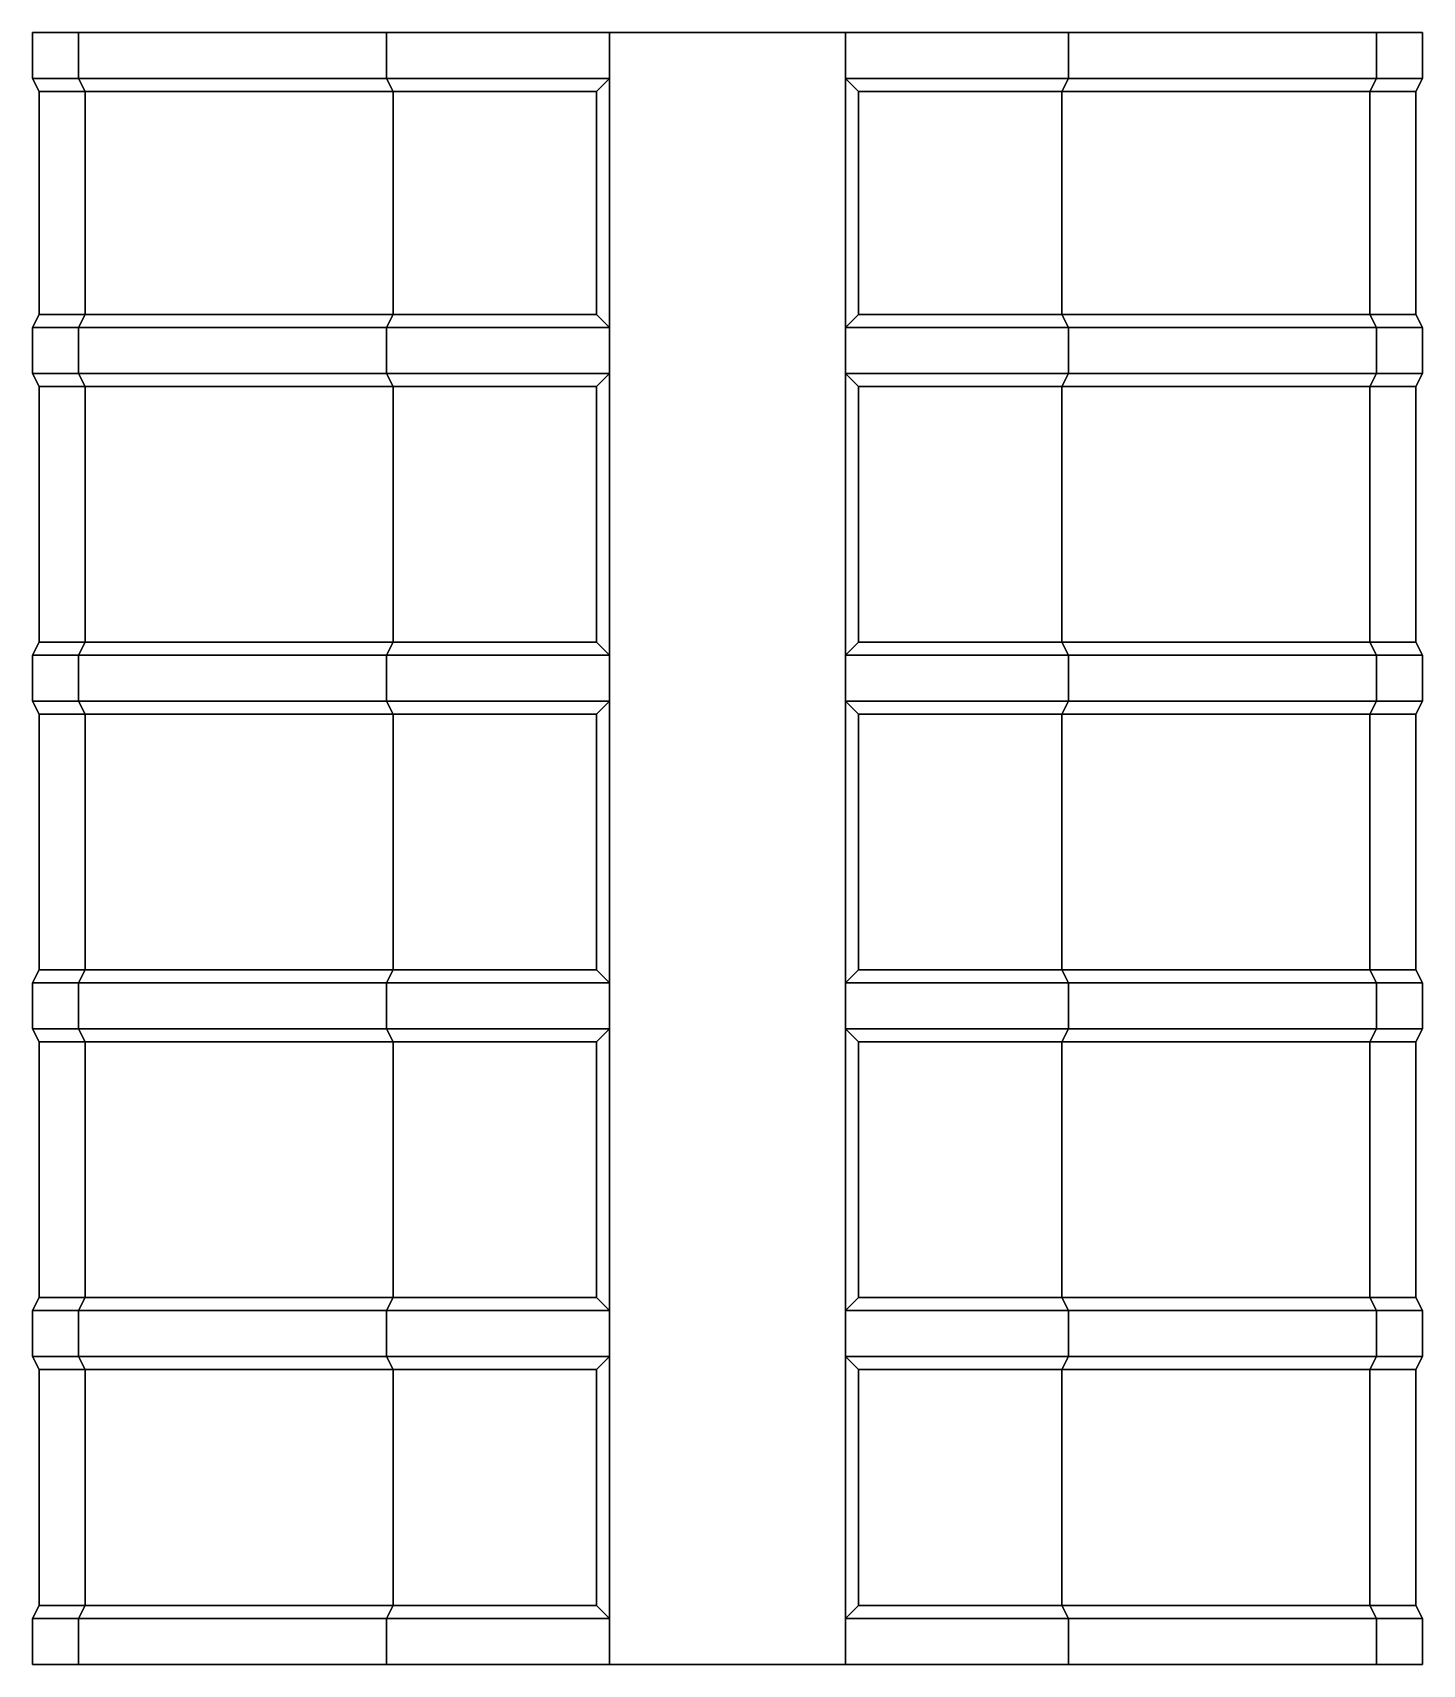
# Model space of a CAD drawing. Extents: x -1.06 to 1.06, y -2.55 to -0.06.
import ezdxf

# ---------------------------------------------------------------- set-up
doc = ezdxf.new("R2010")
doc.units = 0
doc.layers.add('TENT', color=2, linetype='CONTINUOUS')

msp = doc.modelspace()

# ---------------------------------------------------------------- linework, layer by layer
at = {"layer": 'TENT'}
for points in [[(-1.06, -0.13, 2.61), (-0.99, -0.13, 2.69), (-0.99, -0.06, 2.69), (-1.06, -0.06, 2.61)], [(-1.06, -0.13, 2.04), (-1.06, -0.13, 2.61), (-1.06, -0.06, 2.61), (-1.06, -0.06, 2.04)], [(-1.06, -0.06, 2.04), (-1.06, -0.06, 2.61), (1.06, -0.06, 2.61), (1.06, -0.06, 2.04)], [(-1.06, -0.06, 2.61), (-0.99, -0.06, 2.69), (0.99, -0.06, 2.69), (1.06, -0.06, 2.61)], [(-0.99, -0.13, 2.69), (-0.52, -0.13, 2.87), (-0.52, -0.06, 2.87), (-0.99, -0.06, 2.69)], [(-0.99, -0.06, 2.69), (-0.52, -0.06, 2.87), (0.52, -0.06, 2.87), (0.99, -0.06, 2.69)], [(-0.52, -0.13, 2.87), (-0.18, -0.13, 2.93), (-0.18, -0.06, 2.93), (-0.52, -0.06, 2.87)], [(-0.52, -0.06, 2.87), (-0.18, -0.06, 2.93), (0.18, -0.06, 2.93), (0.52, -0.06, 2.87)], [(-0.18, -2.55, 2.93), (0.18, -2.55, 2.93), (0.18, -0.06, 2.93), (-0.18, -0.06, 2.93)], [(0.52, -0.06, 2.87), (0.18, -0.06, 2.93), (0.18, -0.13, 2.93), (0.52, -0.13, 2.87)], [(0.99, -0.06, 2.69), (0.52, -0.06, 2.87), (0.52, -0.13, 2.87), (0.99, -0.13, 2.69)], [(1.06, -0.06, 2.61), (0.99, -0.06, 2.69), (0.99, -0.13, 2.69), (1.06, -0.13, 2.61)], [(1.06, -0.06, 2.04), (1.06, -0.06, 2.61), (1.06, -0.13, 2.61), (1.06, -0.13, 2.04)], [(-1.05, -0.15, 2.04), (-1.05, -0.15, 2.6), (-1.06, -0.13, 2.61), (-1.06, -0.13, 2.04)], [(-1.05, -0.15, 2.6), (-0.98, -0.15, 2.68), (-0.99, -0.13, 2.69), (-1.06, -0.13, 2.61)], [(-0.98, -0.15, 2.68), (-0.51, -0.15, 2.86), (-0.52, -0.13, 2.87), (-0.99, -0.13, 2.69)], [(-0.51, -0.15, 2.86), (-0.2, -0.15, 2.91), (-0.18, -0.13, 2.93), (-0.52, -0.13, 2.87)], [(-0.2, -0.49, 2.91), (-0.18, -0.51, 2.93), (-0.18, -0.13, 2.93), (-0.2, -0.15, 2.91)], [(0.52, -0.13, 2.87), (0.18, -0.13, 2.93), (0.2, -0.15, 2.91), (0.51, -0.15, 2.86)], [(0.2, -0.15, 2.91), (0.18, -0.13, 2.93), (0.18, -0.51, 2.93), (0.2, -0.49, 2.91)], [(0.99, -0.13, 2.69), (0.52, -0.13, 2.87), (0.51, -0.15, 2.86), (0.98, -0.15, 2.68)], [(1.06, -0.13, 2.61), (0.99, -0.13, 2.69), (0.98, -0.15, 2.68), (1.05, -0.15, 2.6)], [(1.06, -0.13, 2.04), (1.06, -0.13, 2.61), (1.05, -0.15, 2.6), (1.05, -0.15, 2.04)], [(-1.05, -0.49, 2.04), (-1.05, -0.49, 2.6), (-1.05, -0.15, 2.6), (-1.05, -0.15, 2.04)], [(-1.05, -0.49, 2.6), (-0.98, -0.49, 2.68), (-0.98, -0.15, 2.68), (-1.05, -0.15, 2.6)], [(-0.98, -0.49, 2.68), (-0.51, -0.49, 2.86), (-0.51, -0.15, 2.86), (-0.98, -0.15, 2.68)], [(-0.51, -0.49, 2.86), (-0.2, -0.49, 2.91), (-0.2, -0.15, 2.91), (-0.51, -0.15, 2.86)], [(0.51, -0.15, 2.86), (0.2, -0.15, 2.91), (0.2, -0.49, 2.91), (0.51, -0.49, 2.86)], [(0.98, -0.15, 2.68), (0.51, -0.15, 2.86), (0.51, -0.49, 2.86), (0.98, -0.49, 2.68)], [(1.05, -0.15, 2.6), (0.98, -0.15, 2.68), (0.98, -0.49, 2.68), (1.05, -0.49, 2.6)], [(1.05, -0.15, 2.04), (1.05, -0.15, 2.6), (1.05, -0.49, 2.6), (1.05, -0.49, 2.04)], [(-1.06, -0.51, 2.61), (-0.99, -0.51, 2.69), (-0.98, -0.49, 2.68), (-1.05, -0.49, 2.6)], [(-1.06, -0.51, 2.04), (-1.06, -0.51, 2.61), (-1.05, -0.49, 2.6), (-1.05, -0.49, 2.04)], [(-0.99, -0.51, 2.69), (-0.52, -0.51, 2.87), (-0.51, -0.49, 2.86), (-0.98, -0.49, 2.68)], [(-0.52, -0.51, 2.87), (-0.18, -0.51, 2.93), (-0.2, -0.49, 2.91), (-0.51, -0.49, 2.86)], [(0.51, -0.49, 2.86), (0.2, -0.49, 2.91), (0.18, -0.51, 2.93), (0.52, -0.51, 2.87)], [(0.98, -0.49, 2.68), (0.51, -0.49, 2.86), (0.52, -0.51, 2.87), (0.99, -0.51, 2.69)], [(1.05, -0.49, 2.6), (0.98, -0.49, 2.68), (0.99, -0.51, 2.69), (1.06, -0.51, 2.61)], [(1.05, -0.49, 2.04), (1.05, -0.49, 2.6), (1.06, -0.51, 2.61), (1.06, -0.51, 2.04)], [(-1.06, -0.58, 2.04), (-1.06, -0.58, 2.61), (-1.06, -0.51, 2.61), (-1.06, -0.51, 2.04)], [(-1.06, -0.58, 2.61), (-0.99, -0.58, 2.69), (-0.99, -0.51, 2.69), (-1.06, -0.51, 2.61)], [(-0.99, -0.58, 2.69), (-0.52, -0.58, 2.87), (-0.52, -0.51, 2.87), (-0.99, -0.51, 2.69)], [(-0.52, -0.58, 2.87), (-0.18, -0.58, 2.93), (-0.18, -0.51, 2.93), (-0.52, -0.51, 2.87)], [(0.52, -0.51, 2.87), (0.18, -0.51, 2.93), (0.18, -0.58, 2.93), (0.52, -0.58, 2.87)], [(0.99, -0.51, 2.69), (0.52, -0.51, 2.87), (0.52, -0.58, 2.87), (0.99, -0.58, 2.69)], [(1.06, -0.51, 2.61), (0.99, -0.51, 2.69), (0.99, -0.58, 2.69), (1.06, -0.58, 2.61)], [(1.06, -0.51, 2.04), (1.06, -0.51, 2.61), (1.06, -0.58, 2.61), (1.06, -0.58, 2.04)], [(-1.05, -0.6, 2.04), (-1.05, -0.6, 2.6), (-1.06, -0.58, 2.61), (-1.06, -0.58, 2.04)], [(-1.05, -0.6, 2.6), (-0.98, -0.6, 2.68), (-0.99, -0.58, 2.69), (-1.06, -0.58, 2.61)], [(-0.98, -0.6, 2.68), (-0.51, -0.6, 2.86), (-0.52, -0.58, 2.87), (-0.99, -0.58, 2.69)], [(-0.51, -0.6, 2.86), (-0.2, -0.6, 2.91), (-0.18, -0.58, 2.93), (-0.52, -0.58, 2.87)], [(-0.2, -0.99, 2.91), (-0.18, -1.01, 2.93), (-0.18, -0.58, 2.93), (-0.2, -0.6, 2.91)], [(0.52, -0.58, 2.87), (0.18, -0.58, 2.93), (0.2, -0.6, 2.91), (0.51, -0.6, 2.86)], [(0.2, -0.6, 2.91), (0.18, -0.58, 2.93), (0.18, -1.01, 2.93), (0.2, -0.99, 2.91)], [(0.99, -0.58, 2.69), (0.52, -0.58, 2.87), (0.51, -0.6, 2.86), (0.98, -0.6, 2.68)], [(1.06, -0.58, 2.61), (0.99, -0.58, 2.69), (0.98, -0.6, 2.68), (1.05, -0.6, 2.6)], [(1.06, -0.58, 2.04), (1.06, -0.58, 2.61), (1.05, -0.6, 2.6), (1.05, -0.6, 2.04)], [(-1.05, -0.99, 2.04), (-1.05, -0.99, 2.6), (-1.05, -0.6, 2.6), (-1.05, -0.6, 2.04)], [(-1.05, -0.99, 2.6), (-0.98, -0.99, 2.68), (-0.98, -0.6, 2.68), (-1.05, -0.6, 2.6)], [(-0.98, -0.99, 2.68), (-0.51, -0.99, 2.86), (-0.51, -0.6, 2.86), (-0.98, -0.6, 2.68)], [(-0.51, -0.99, 2.86), (-0.2, -0.99, 2.91), (-0.2, -0.6, 2.91), (-0.51, -0.6, 2.86)], [(0.51, -0.6, 2.86), (0.2, -0.6, 2.91), (0.2, -0.99, 2.91), (0.51, -0.99, 2.86)], [(0.98, -0.6, 2.68), (0.51, -0.6, 2.86), (0.51, -0.99, 2.86), (0.98, -0.99, 2.68)], [(1.05, -0.6, 2.6), (0.98, -0.6, 2.68), (0.98, -0.99, 2.68), (1.05, -0.99, 2.6)], [(1.05, -0.6, 2.04), (1.05, -0.6, 2.6), (1.05, -0.99, 2.6), (1.05, -0.99, 2.04)], [(-1.06, -1.01, 2.04), (-1.06, -1.01, 2.61), (-1.05, -0.99, 2.6), (-1.05, -0.99, 2.04)], [(-1.06, -1.01, 2.61), (-0.99, -1.01, 2.69), (-0.98, -0.99, 2.68), (-1.05, -0.99, 2.6)], [(-0.99, -1.01, 2.69), (-0.52, -1.01, 2.87), (-0.51, -0.99, 2.86), (-0.98, -0.99, 2.68)], [(-0.52, -1.01, 2.87), (-0.18, -1.01, 2.93), (-0.2, -0.99, 2.91), (-0.51, -0.99, 2.86)], [(0.51, -0.99, 2.86), (0.2, -0.99, 2.91), (0.18, -1.01, 2.93), (0.52, -1.01, 2.87)], [(0.98, -0.99, 2.68), (0.51, -0.99, 2.86), (0.52, -1.01, 2.87), (0.99, -1.01, 2.69)], [(1.05, -0.99, 2.6), (0.98, -0.99, 2.68), (0.99, -1.01, 2.69), (1.06, -1.01, 2.61)], [(1.05, -0.99, 2.04), (1.05, -0.99, 2.6), (1.06, -1.01, 2.61), (1.06, -1.01, 2.04)], [(-1.06, -1.08, 2.04), (-1.06, -1.08, 2.61), (-1.06, -1.01, 2.61), (-1.06, -1.01, 2.04)], [(-1.06, -1.08, 2.61), (-0.99, -1.08, 2.69), (-0.99, -1.01, 2.69), (-1.06, -1.01, 2.61)], [(-0.99, -1.08, 2.69), (-0.52, -1.08, 2.87), (-0.52, -1.01, 2.87), (-0.99, -1.01, 2.69)], [(-0.52, -1.08, 2.87), (-0.18, -1.08, 2.93), (-0.18, -1.01, 2.93), (-0.52, -1.01, 2.87)], [(0.52, -1.01, 2.87), (0.18, -1.01, 2.93), (0.18, -1.08, 2.93), (0.52, -1.08, 2.87)], [(0.99, -1.01, 2.69), (0.52, -1.01, 2.87), (0.52, -1.08, 2.87), (0.99, -1.08, 2.69)], [(1.06, -1.01, 2.61), (0.99, -1.01, 2.69), (0.99, -1.08, 2.69), (1.06, -1.08, 2.61)], [(1.06, -1.01, 2.04), (1.06, -1.01, 2.61), (1.06, -1.08, 2.61), (1.06, -1.08, 2.04)], [(-1.05, -1.1, 2.04), (-1.05, -1.1, 2.6), (-1.06, -1.08, 2.61), (-1.06, -1.08, 2.04)], [(-1.05, -1.1, 2.6), (-0.98, -1.1, 2.68), (-0.99, -1.08, 2.69), (-1.06, -1.08, 2.61)], [(-0.98, -1.1, 2.68), (-0.51, -1.1, 2.86), (-0.52, -1.08, 2.87), (-0.99, -1.08, 2.69)], [(-0.51, -1.1, 2.86), (-0.2, -1.1, 2.91), (-0.18, -1.08, 2.93), (-0.52, -1.08, 2.87)], [(-0.2, -1.49, 2.91), (-0.18, -1.51, 2.93), (-0.18, -1.08, 2.93), (-0.2, -1.1, 2.91)], [(0.2, -1.1, 2.91), (0.18, -1.08, 2.93), (0.18, -1.51, 2.93), (0.2, -1.49, 2.91)], [(0.52, -1.08, 2.87), (0.18, -1.08, 2.93), (0.2, -1.1, 2.91), (0.51, -1.1, 2.86)], [(0.99, -1.08, 2.69), (0.52, -1.08, 2.87), (0.51, -1.1, 2.86), (0.98, -1.1, 2.68)], [(1.06, -1.08, 2.61), (0.99, -1.08, 2.69), (0.98, -1.1, 2.68), (1.05, -1.1, 2.6)], [(1.06, -1.08, 2.04), (1.06, -1.08, 2.61), (1.05, -1.1, 2.6), (1.05, -1.1, 2.04)], [(-1.05, -1.49, 2.04), (-1.05, -1.49, 2.6), (-1.05, -1.1, 2.6), (-1.05, -1.1, 2.04)], [(-1.05, -1.49, 2.6), (-0.98, -1.49, 2.68), (-0.98, -1.1, 2.68), (-1.05, -1.1, 2.6)], [(-0.98, -1.49, 2.68), (-0.51, -1.49, 2.86), (-0.51, -1.1, 2.86), (-0.98, -1.1, 2.68)], [(-0.51, -1.49, 2.86), (-0.2, -1.49, 2.91), (-0.2, -1.1, 2.91), (-0.51, -1.1, 2.86)], [(0.51, -1.1, 2.86), (0.2, -1.1, 2.91), (0.2, -1.49, 2.91), (0.51, -1.49, 2.86)], [(0.98, -1.1, 2.68), (0.51, -1.1, 2.86), (0.51, -1.49, 2.86), (0.98, -1.49, 2.68)], [(1.05, -1.1, 2.6), (0.98, -1.1, 2.68), (0.98, -1.49, 2.68), (1.05, -1.49, 2.6)], [(1.05, -1.1, 2.04), (1.05, -1.1, 2.6), (1.05, -1.49, 2.6), (1.05, -1.49, 2.04)], [(-1.06, -1.51, 2.04), (-1.06, -1.51, 2.61), (-1.05, -1.49, 2.6), (-1.05, -1.49, 2.04)], [(-1.06, -1.51, 2.61), (-0.99, -1.51, 2.69), (-0.98, -1.49, 2.68), (-1.05, -1.49, 2.6)], [(-0.99, -1.51, 2.69), (-0.52, -1.51, 2.87), (-0.51, -1.49, 2.86), (-0.98, -1.49, 2.68)], [(-0.52, -1.51, 2.87), (-0.18, -1.51, 2.93), (-0.2, -1.49, 2.91), (-0.51, -1.49, 2.86)], [(0.51, -1.49, 2.86), (0.2, -1.49, 2.91), (0.18, -1.51, 2.93), (0.52, -1.51, 2.87)], [(0.98, -1.49, 2.68), (0.51, -1.49, 2.86), (0.52, -1.51, 2.87), (0.99, -1.51, 2.69)], [(1.05, -1.49, 2.6), (0.98, -1.49, 2.68), (0.99, -1.51, 2.69), (1.06, -1.51, 2.61)], [(1.05, -1.49, 2.04), (1.05, -1.49, 2.6), (1.06, -1.51, 2.61), (1.06, -1.51, 2.04)], [(-1.06, -1.58, 2.04), (-1.06, -1.58, 2.61), (-1.06, -1.51, 2.61), (-1.06, -1.51, 2.04)], [(-1.06, -1.58, 2.61), (-0.99, -1.58, 2.69), (-0.99, -1.51, 2.69), (-1.06, -1.51, 2.61)], [(-0.99, -1.58, 2.69), (-0.52, -1.58, 2.87), (-0.52, -1.51, 2.87), (-0.99, -1.51, 2.69)], [(-0.52, -1.58, 2.87), (-0.18, -1.58, 2.93), (-0.18, -1.51, 2.93), (-0.52, -1.51, 2.87)], [(0.52, -1.51, 2.87), (0.18, -1.51, 2.93), (0.18, -1.58, 2.93), (0.52, -1.58, 2.87)], [(0.99, -1.51, 2.69), (0.52, -1.51, 2.87), (0.52, -1.58, 2.87), (0.99, -1.58, 2.69)], [(1.06, -1.51, 2.61), (0.99, -1.51, 2.69), (0.99, -1.58, 2.69), (1.06, -1.58, 2.61)], [(1.06, -1.51, 2.04), (1.06, -1.51, 2.61), (1.06, -1.58, 2.61), (1.06, -1.58, 2.04)], [(-1.05, -1.6, 2.04), (-1.05, -1.6, 2.6), (-1.06, -1.58, 2.61), (-1.06, -1.58, 2.04)], [(-1.05, -1.6, 2.6), (-0.98, -1.6, 2.68), (-0.99, -1.58, 2.69), (-1.06, -1.58, 2.61)], [(-0.98, -1.6, 2.68), (-0.51, -1.6, 2.86), (-0.52, -1.58, 2.87), (-0.99, -1.58, 2.69)], [(-0.51, -1.6, 2.86), (-0.2, -1.6, 2.91), (-0.18, -1.58, 2.93), (-0.52, -1.58, 2.87)], [(-0.2, -1.99, 2.91), (-0.18, -2.01, 2.93), (-0.18, -1.58, 2.93), (-0.2, -1.6, 2.91)], [(0.52, -1.58, 2.87), (0.18, -1.58, 2.93), (0.2, -1.6, 2.91), (0.51, -1.6, 2.86)], [(0.2, -1.6, 2.91), (0.18, -1.58, 2.93), (0.18, -2.01, 2.93), (0.2, -1.99, 2.91)], [(0.99, -1.58, 2.69), (0.52, -1.58, 2.87), (0.51, -1.6, 2.86), (0.98, -1.6, 2.68)], [(1.06, -1.58, 2.61), (0.99, -1.58, 2.69), (0.98, -1.6, 2.68), (1.05, -1.6, 2.6)], [(1.06, -1.58, 2.04), (1.06, -1.58, 2.61), (1.05, -1.6, 2.6), (1.05, -1.6, 2.04)], [(-1.05, -1.99, 2.04), (-1.05, -1.99, 2.6), (-1.05, -1.6, 2.6), (-1.05, -1.6, 2.04)], [(-1.05, -1.99, 2.6), (-0.98, -1.99, 2.68), (-0.98, -1.6, 2.68), (-1.05, -1.6, 2.6)], [(-0.98, -1.99, 2.68), (-0.51, -1.99, 2.86), (-0.51, -1.6, 2.86), (-0.98, -1.6, 2.68)], [(-0.51, -1.99, 2.86), (-0.2, -1.99, 2.91), (-0.2, -1.6, 2.91), (-0.51, -1.6, 2.86)], [(0.51, -1.6, 2.86), (0.2, -1.6, 2.91), (0.2, -1.99, 2.91), (0.51, -1.99, 2.86)], [(0.98, -1.6, 2.68), (0.51, -1.6, 2.86), (0.51, -1.99, 2.86), (0.98, -1.99, 2.68)], [(1.05, -1.6, 2.6), (0.98, -1.6, 2.68), (0.98, -1.99, 2.68), (1.05, -1.99, 2.6)], [(1.05, -1.6, 2.04), (1.05, -1.6, 2.6), (1.05, -1.99, 2.6), (1.05, -1.99, 2.04)], [(-1.06, -2.01, 2.04), (-1.06, -2.01, 2.61), (-1.05, -1.99, 2.6), (-1.05, -1.99, 2.04)], [(-1.06, -2.01, 2.61), (-0.99, -2.01, 2.69), (-0.98, -1.99, 2.68), (-1.05, -1.99, 2.6)], [(-0.99, -2.01, 2.69), (-0.52, -2.01, 2.87), (-0.51, -1.99, 2.86), (-0.98, -1.99, 2.68)], [(-0.52, -2.01, 2.87), (-0.18, -2.01, 2.93), (-0.2, -1.99, 2.91), (-0.51, -1.99, 2.86)], [(0.51, -1.99, 2.86), (0.2, -1.99, 2.91), (0.18, -2.01, 2.93), (0.52, -2.01, 2.87)], [(0.98, -1.99, 2.68), (0.51, -1.99, 2.86), (0.52, -2.01, 2.87), (0.99, -2.01, 2.69)], [(1.05, -1.99, 2.6), (0.98, -1.99, 2.68), (0.99, -2.01, 2.69), (1.06, -2.01, 2.61)], [(1.05, -1.99, 2.04), (1.05, -1.99, 2.6), (1.06, -2.01, 2.61), (1.06, -2.01, 2.04)], [(-1.06, -2.08, 2.04), (-1.06, -2.08, 2.61), (-1.06, -2.01, 2.61), (-1.06, -2.01, 2.04)], [(-1.06, -2.08, 2.61), (-0.99, -2.08, 2.69), (-0.99, -2.01, 2.69), (-1.06, -2.01, 2.61)], [(-0.99, -2.08, 2.69), (-0.52, -2.08, 2.87), (-0.52, -2.01, 2.87), (-0.99, -2.01, 2.69)], [(-0.52, -2.08, 2.87), (-0.18, -2.08, 2.93), (-0.18, -2.01, 2.93), (-0.52, -2.01, 2.87)], [(0.52, -2.01, 2.87), (0.18, -2.01, 2.93), (0.18, -2.08, 2.93), (0.52, -2.08, 2.87)], [(0.99, -2.01, 2.69), (0.52, -2.01, 2.87), (0.52, -2.08, 2.87), (0.99, -2.08, 2.69)], [(1.06, -2.01, 2.61), (0.99, -2.01, 2.69), (0.99, -2.08, 2.69), (1.06, -2.08, 2.61)], [(1.06, -2.01, 2.04), (1.06, -2.01, 2.61), (1.06, -2.08, 2.61), (1.06, -2.08, 2.04)], [(-1.05, -2.1, 2.04), (-1.05, -2.1, 2.6), (-1.06, -2.08, 2.61), (-1.06, -2.08, 2.04)], [(-1.05, -2.1, 2.6), (-0.98, -2.1, 2.68), (-0.99, -2.08, 2.69), (-1.06, -2.08, 2.61)], [(-0.98, -2.1, 2.68), (-0.51, -2.1, 2.86), (-0.52, -2.08, 2.87), (-0.99, -2.08, 2.69)], [(-0.51, -2.1, 2.86), (-0.2, -2.1, 2.91), (-0.18, -2.08, 2.93), (-0.52, -2.08, 2.87)], [(-0.2, -2.46, 2.91), (-0.18, -2.48, 2.93), (-0.18, -2.08, 2.93), (-0.2, -2.1, 2.91)], [(0.2, -2.1, 2.91), (0.18, -2.08, 2.93), (0.18, -2.48, 2.93), (0.2, -2.46, 2.91)], [(0.52, -2.08, 2.87), (0.18, -2.08, 2.93), (0.2, -2.1, 2.91), (0.51, -2.1, 2.86)], [(0.99, -2.08, 2.69), (0.52, -2.08, 2.87), (0.51, -2.1, 2.86), (0.98, -2.1, 2.68)], [(1.06, -2.08, 2.61), (0.99, -2.08, 2.69), (0.98, -2.1, 2.68), (1.05, -2.1, 2.6)], [(1.06, -2.08, 2.04), (1.06, -2.08, 2.61), (1.05, -2.1, 2.6), (1.05, -2.1, 2.04)], [(-1.05, -2.46, 2.04), (-1.05, -2.46, 2.6), (-1.05, -2.1, 2.6), (-1.05, -2.1, 2.04)], [(-1.05, -2.46, 2.6), (-0.98, -2.46, 2.68), (-0.98, -2.1, 2.68), (-1.05, -2.1, 2.6)], [(-0.98, -2.46, 2.68), (-0.51, -2.46, 2.86), (-0.51, -2.1, 2.86), (-0.98, -2.1, 2.68)], [(-0.51, -2.46, 2.86), (-0.2, -2.46, 2.91), (-0.2, -2.1, 2.91), (-0.51, -2.1, 2.86)], [(0.51, -2.1, 2.86), (0.2, -2.1, 2.91), (0.2, -2.46, 2.91), (0.51, -2.46, 2.86)], [(0.98, -2.1, 2.68), (0.51, -2.1, 2.86), (0.51, -2.46, 2.86), (0.98, -2.46, 2.68)], [(1.05, -2.1, 2.6), (0.98, -2.1, 2.68), (0.98, -2.46, 2.68), (1.05, -2.46, 2.6)], [(1.05, -2.1, 2.04), (1.05, -2.1, 2.6), (1.05, -2.46, 2.6), (1.05, -2.46, 2.04)], [(-1.06, -2.48, 2.04), (-1.06, -2.48, 2.61), (-1.05, -2.46, 2.6), (-1.05, -2.46, 2.04)], [(-1.06, -2.48, 2.61), (-0.99, -2.48, 2.69), (-0.98, -2.46, 2.68), (-1.05, -2.46, 2.6)], [(-0.99, -2.48, 2.69), (-0.52, -2.48, 2.87), (-0.51, -2.46, 2.86), (-0.98, -2.46, 2.68)], [(-0.52, -2.48, 2.87), (-0.18, -2.48, 2.93), (-0.2, -2.46, 2.91), (-0.51, -2.46, 2.86)], [(0.51, -2.46, 2.86), (0.2, -2.46, 2.91), (0.18, -2.48, 2.93), (0.52, -2.48, 2.87)], [(0.98, -2.46, 2.68), (0.51, -2.46, 2.86), (0.52, -2.48, 2.87), (0.99, -2.48, 2.69)], [(1.05, -2.46, 2.6), (0.98, -2.46, 2.68), (0.99, -2.48, 2.69), (1.06, -2.48, 2.61)], [(1.05, -2.46, 2.04), (1.05, -2.46, 2.6), (1.06, -2.48, 2.61), (1.06, -2.48, 2.04)], [(-1.06, -2.55, 2.04), (-1.06, -2.55, 2.61), (-1.06, -2.48, 2.61), (-1.06, -2.48, 2.04)], [(-1.06, -2.55, 2.61), (-0.99, -2.55, 2.69), (-0.99, -2.48, 2.69), (-1.06, -2.48, 2.61)], [(-0.99, -2.55, 2.69), (-0.52, -2.55, 2.87), (-0.52, -2.48, 2.87), (-0.99, -2.48, 2.69)], [(-0.52, -2.55, 2.87), (-0.18, -2.55, 2.93), (-0.18, -2.48, 2.93), (-0.52, -2.48, 2.87)], [(0.52, -2.48, 2.87), (0.18, -2.48, 2.93), (0.18, -2.55, 2.93), (0.52, -2.55, 2.87)], [(0.99, -2.48, 2.69), (0.52, -2.48, 2.87), (0.52, -2.55, 2.87), (0.99, -2.55, 2.69)], [(1.06, -2.48, 2.61), (0.99, -2.48, 2.69), (0.99, -2.55, 2.69), (1.06, -2.55, 2.61)], [(1.06, -2.48, 2.04), (1.06, -2.48, 2.61), (1.06, -2.55, 2.61), (1.06, -2.55, 2.04)], [(-1.06, -2.55, 2.04), (-1.06, -2.55, 2.04), (-0.99, -2.55, 2.69), (-1.06, -2.55, 2.61)], [(-0.99, -2.55, 2.69), (0.99, -2.55, 2.69), (0.52, -2.55, 2.87), (-0.52, -2.55, 2.87)], [(-0.52, -2.55, 2.87), (0.52, -2.55, 2.87), (0.18, -2.55, 2.93), (-0.18, -2.55, 2.93)], [(1.06, -2.55, 2.61), (0.99, -2.55, 2.69), (1.06, -2.55, 2.04)]]:
    msp.add_3dface(points, dxfattribs=at)

doc.saveas('drawing.dxf')
